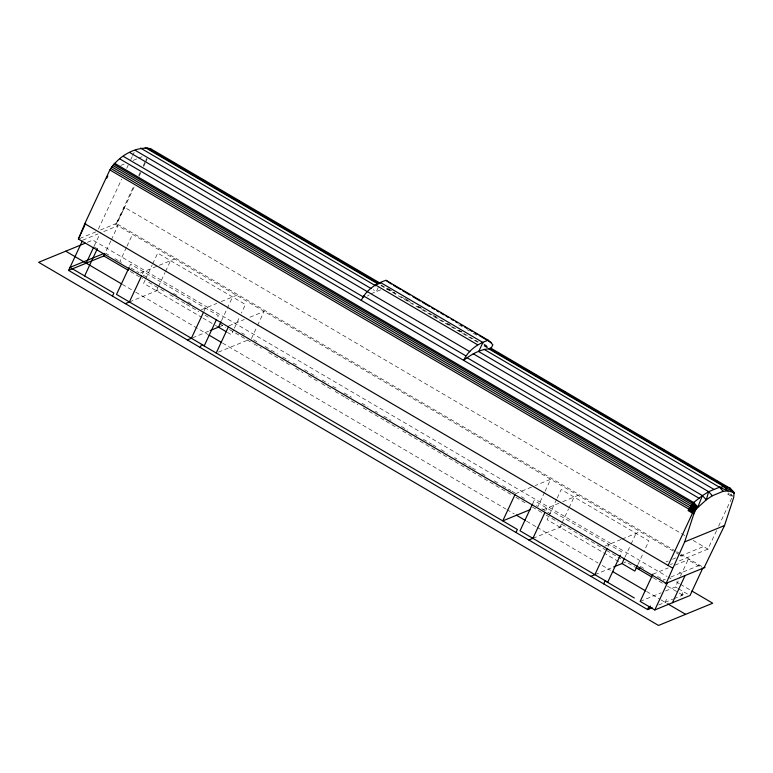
<?xml version="1.0" encoding="UTF-8"?>
<svg xmlns="http://www.w3.org/2000/svg" width="773" height="773" viewBox="0 0 773 773"><rect width="100%" height="100%" fill="white"/><g stroke="black" fill="none" stroke-linecap="round" stroke-linejoin="round"><path stroke-width="0.58" stroke-dasharray="3.87 2.9" d="M98.384 229.088L121.68 179.143M126.743 168.282L128.26 165.026M130.753 159.682L132.212 156.552M132.695 155.508L134.154 152.378M94.209 246.017L99.282 235.147M675.708 551.168L116.346 223.474L134.202 185.182M138.715 175.5L140.213 172.273M143.227 165.828L145.227 161.518M145.73 160.446L146.735 158.291M134.144 186.94L117.293 223.088L99.582 230.354M139.159 176.186L140.667 172.959M143.672 166.514L145.179 163.287M145.682 162.204L147.179 158.987M110.81 240.973L105.234 252.935L110.104 255.786M111.322 239.881L117.911 225.745L100.297 232.973M126.443 247.36L119.854 261.496L123.883 263.864M126.956 246.268L132.531 234.306M129.603 266.376L130.608 264.221L218.334 315.606L216.817 318.843M142.474 273.913L143.478 271.758M145.131 280.077L143.623 283.314L201.946 317.481M145.633 278.995L152.175 264.975M152.677 263.893L157.702 253.109L245.428 304.494L241.398 313.123M156.484 290.851L157.992 287.614M158.494 286.541L165.036 272.511M165.538 271.429L170.572 260.646M203.956 311.306L205.463 308.069M221.493 320.689L232.557 296.958M233.852 329.308L231.34 334.699L227.378 332.38M234.354 328.225L239.388 317.442M251.428 338.584L257.013 326.612M257.515 325.53L264.105 311.393L248.693 317.713M378.229 287.585L376.354 291.605L373.233 289.778M532.607 503.841L534.114 500.604L621.83 551.99L620.825 554.144M544.569 492.304L537.979 506.45L533.805 504.006M545.071 491.222L550.656 479.26L535.245 485.579M545.97 510.296L546.975 508.141M556.676 499.203L547.12 519.698L619.907 562.338M557.188 498.121L561.208 489.493L648.924 540.878L643.899 551.661M559.99 527.234L561.498 523.997M562 522.915L568.542 508.895M569.044 507.813L574.078 497.029M607.965 546.608L608.969 544.453M624.99 557.072L630.526 545.207M631.029 544.124L636.063 533.341M637.86 564.609L643.397 552.743M665.147 602.331L666.558 599.317M665.495 591.016L675.399 586.949L679.96 577.16M680.472 576.078L688.076 559.768L702.696 568.329M718.6 526.239L732.311 496.846L727.924 494.276L728.63 492.759L732.814 496.817M681.409 595.664L682.82 592.649M673.824 598.775L682.762 595.113L684.173 592.089M716.571 530.597L707.942 549.101L676.964 561.807M116.346 223.474L124.617 207.377L686.897 536.781M367.378 296.078L369.156 294.957M120.849 165.432L124.202 164.06M133.12 160.398L137.584 158.571M138.705 158.107L142.048 156.735M123.67 207.763L124.617 207.377M79.764 238.48L96.277 231.707M82.692 240.19L98.094 233.871M87.417 242.297L92.837 240.074L666.877 576.358M140.512 272.975L174.64 258.974M129.391 301.963L160.552 289.189L165.712 292.213M201.395 309.741L216.807 303.412M221.213 301.605L236.625 295.286M192.419 337.849L209.097 331.008M220.334 326.399L222.537 325.501M228.885 325.839L244.297 319.52M218.411 352.121L248.123 339.936M370.934 293.827L381.775 289.382M515.427 493.705L534.143 486.033M542.917 509.803L558.898 503.252M562.725 501.677L578.136 495.358M532.897 538.346L564.048 525.572M604.901 546.115L621.415 539.351M621.975 539.119L640.121 531.669M594.881 574.658L612.834 567.295M623.84 562.783L626.043 561.884M665.94 561.961L668.152 561.053M672.578 559.246L675.892 557.884M680.317 556.067L703.556 546.54M670.326 564.532L672.539 563.623M652.856 574.213L668.268 567.894M674.868 565.179L689.429 559.208M663.089 580.204L665.292 579.306M670.79 577.045L699.671 565.208M640.179 601.404L661.089 592.823M658.644 605.008L672.742 599.22M386.394 288.88L388.404 289.276M458.737 324.708L462.872 327.134M467.008 329.549L469.076 330.767M473.211 333.182L477.347 335.608M483.608 343.792L489.183 347.174M388.297 288.735L394.539 292.397M404.955 298.494L409.12 300.939M418.493 306.427L422.657 308.871M433.073 314.969L437.238 317.403M447.644 323.51L451.809 325.945M459.104 330.216L462.225 332.042M484.091 344.855L489.299 347.908M381.118 285.005L396.665 294.117M400.801 296.542L413.207 303.808M417.343 306.224L474.197 339.531M475.231 340.139L478.332 341.956M484.536 345.589L488.671 348.014M380.857 285.546L478.729 342.883M483.937 345.927L487.058 347.763M693.139 540.433L710.571 550.647M676.752 551.777L679.873 553.613M680.916 554.222L702.299 566.744M114.984 224.035L675.042 552.125M676.066 552.724L679.148 554.531M680.172 555.14L682.23 556.338M679.235 572.126L680.704 572.986M667.92 576.967L671.041 578.803M676.249 581.856L679.38 583.683M680.414 584.291L690.84 590.398M114.984 258.646L118.878 260.926M130.946 267.999L139.005 272.724M143.044 275.082L149.092 278.628M241.678 332.873L244.606 334.583M253.515 339.801L257.68 342.246M264.975 346.517L270.183 349.57M271.226 350.179L277.478 353.841M282.686 356.894L288.938 360.556M293.112 363.001L298.32 366.044M304.572 369.707L309.78 372.76M310.823 373.378L317.075 377.04M322.283 380.084L328.535 383.746M332.709 386.191L337.917 389.244M344.169 392.906L351.464 397.177M361.88 403.284L368.132 406.946M375.427 411.217L377.514 412.444M383.766 416.106L391.051 420.377M401.477 426.483L407.729 430.146M415.024 434.416L417.101 435.634M423.353 439.296L431.692 444.185M432.735 444.794L435.856 446.62M441.074 449.673L447.325 453.336M454.621 457.616L456.698 458.833M462.95 462.496L471.288 467.375M472.332 467.994L475.453 469.82M481.705 473.482L486.922 476.535M494.208 480.806L498.382 483.251M502.547 485.695L510.885 490.575M511.929 491.184L515.05 493.019M521.302 496.681L524.432 498.508M541.873 508.731L550.647 513.871M640.315 566.396L645.358 569.353M657.456 576.436L663.505 579.982M675.399 586.949L677.351 588.098M678.327 588.668L688.067 594.379M94.383 247.041L97.311 248.761M173.51 293.392L177.635 295.817M187.965 301.866L191.066 303.683M130.347 271.487L142.58 278.657M148.677 282.232L159.557 288.609M169.847 294.629L185.346 303.712M186.38 304.32L198.777 311.577M204.971 315.21L210.14 318.234M219.435 323.684L225.503 327.24M229.465 329.559L233.427 331.878M235.398 333.037L253.061 343.386M254.095 343.985L261.371 348.246M268.646 352.507L289.421 364.682M295.653 368.334L302.919 372.596M308.118 375.63L317.461 381.108M321.616 383.543L330.97 389.022M335.124 391.457L344.468 396.936M345.512 397.544L357.976 404.839M363.165 407.883L384.983 420.667M386.027 421.275L398.491 428.58M402.646 431.015L413.033 437.093M414.067 437.702L510.673 494.295M515.871 497.339L527.292 504.035M532.491 507.078L541.834 512.557M545.989 514.992L558.116 522.094M562.068 524.413L605.375 549.777M606.409 550.386L620.874 558.86M628.014 563.044L634.942 567.102M653.185 577.789L662.364 583.161M667.466 586.147L682.762 595.113M202.97 318.089L214.343 324.747M215.367 325.346L218.469 327.163M122.308 284.329L134.686 291.576M135.719 292.175L208.043 334.554M222.624 343.096L505.832 509.001M506.875 509.61L514.161 513.881M526.655 521.205L536.027 526.693M537.071 527.302L598.099 563.053M602.225 565.478L610.486 570.31M646.586 591.461L659.997 599.317M661.021 599.916L668.075 604.051M731.142 493.976L732.398 495.802M728.562 492.749A7.034 1.884 -59.6 0 1 727.924 494.276"/><path stroke-width="1.16" d="M704.048 567.769L724.514 525.543L733.654 497.628L734.128 492.594L729.345 487.753L724.108 486.719L719.489 487.232L708.648 491.676L706.309 499.802L696.106 509.069L693.816 513.958L684.685 541.883L666.123 583.335L78.411 239.031L84.788 223.716L109.863 169.944C117.863 156.822 135.033 146.01 150.406 148.59L380.519 283.401M488.729 348.826L490.739 349.222L492.855 344.69L488.333 340.275C478.062 343.405 468.177 350.43 463.645 360.334C470.902 354.681 479.415 349.618 488.729 348.826L733.683 492.217L729.345 487.753L734.128 492.594L727.992 490.913L723.17 491.309L712.329 495.754L708.648 491.676L702.435 495.609L697.864 506.904L693.526 502.44L114.588 163.277M78.411 239.031L84.759 225.416M106.8 178.157L107.805 176.002M652.141 607.675L647.542 609.559L68.604 270.405L82.18 241.282M86.209 263.178L93.707 247.109M84.634 275.942L97.311 248.761M68.604 270.405L103.824 255.95L104.761 253.94M112.462 296.098L113.873 293.073L70.005 267.381L104.133 253.389M129.101 267.458L116.52 294.426L204.246 345.821L216.314 319.925M129.391 301.963L141.469 276.067M191.375 338.274L203.454 312.389M200.178 347.483L201.589 344.458L517.369 529.457L515.958 532.481M220.991 321.771L218.469 327.163L226.392 331.801M216.208 353.029L228.373 326.921M361.3 300.388C365.842 290.474 375.726 283.459 385.998 280.319L488.333 340.275M514.924 494.788L502.75 520.896L530.268 509.61M532.104 504.914L520.026 530.809L607.742 582.195L620.323 555.227M532.897 538.346L544.965 512.451M594.881 574.658L606.95 548.772M603.684 583.866L605.085 580.842L634.324 597.973M624.487 558.154L621.975 563.546L634.836 571.083L637.358 565.691M638.904 569.421L639.841 567.401M652.856 574.213L640.179 601.404L654.799 609.965L690.018 595.519L702.696 568.329M712.329 495.754L706.309 499.802L702.435 495.609L692.598 503.31L688.096 510.605L693.816 513.958L688.801 509.098L109.863 169.944M647.542 609.559L648.953 606.534M668.114 565.44L692.482 513.175M648.895 609.008L650.306 605.984M654.799 609.965L667.476 582.774M672.404 602.737L685.091 575.556M85.735 223.329L84.788 223.716L672.5 568.01M85.252 243.186L38.65 262.298L658.528 625.444L712.716 603.211L691.874 591.007M125.323 303.634L129.729 301.828M187.317 339.946L191.714 338.139M210.13 330.583L219.232 326.853M528.829 540.018L533.235 538.211M590.814 576.329L595.22 574.523M613.636 566.967L622.738 563.237M684.685 541.883L724.514 525.543M665.167 583.721L705.005 567.382M484.111 349.338L719.489 487.232L727.992 490.913L724.108 486.719M688.801 509.098L694.463 512.257L690.569 505.929L111.631 166.775M391.273 284.049L385.998 280.319M393.341 285.256L400.578 289.498M402.646 290.706L409.883 294.948M412.985 296.764L420.222 301.006M422.29 302.214L429.527 306.456M431.595 307.664L434.697 309.48M436.764 310.688L438.832 311.906M440.9 313.113L444.002 314.93M446.06 316.138L448.127 317.355M451.229 319.172L453.297 320.38M455.365 321.587L457.432 322.805M460.534 324.621L462.602 325.829M464.67 327.037L466.737 328.254M469.839 330.071L471.907 331.279M475.009 333.095L477.076 334.313M479.144 335.521L486.381 339.762M488.449 340.97L491.551 342.787M380.577 282.541L482.912 342.497L478.69 351.56L714.068 489.454M490.227 347.782L729.712 488.082L734.35 493.387L729.712 488.082M173.799 163.074L175.877 164.301M183.172 168.572L185.249 169.789M202.951 180.157L205.038 181.375M222.74 191.752L225.861 193.579M227.938 194.796L230.025 196.013M237.311 200.284L239.398 201.511M257.1 211.879L259.177 213.097M276.879 223.465L280.01 225.301M282.087 226.518L284.174 227.735M301.876 238.103L303.953 239.33M326.863 252.752L328.94 253.969M336.236 258.24L338.313 259.457M356.015 269.825L358.102 271.043M375.804 281.42L378.925 283.247M509.078 359.493L511.166 360.72M528.867 371.088L531.988 372.915M534.075 374.132L536.153 375.359M553.855 385.727L555.942 386.944M563.227 391.215L565.314 392.433M583.006 402.81L586.137 404.637M588.214 405.854L590.301 407.071M608.003 417.449L610.081 418.666M627.782 429.034L630.913 430.87M642.363 437.576L644.44 438.793M662.142 449.161L664.229 450.388M681.931 460.756L685.052 462.583M687.139 463.81L689.216 465.027M706.918 475.395L709.005 476.612M716.291 480.883L718.378 482.11M147.179 147.952L379.041 283.788M490.739 349.222L726.118 487.116M145.169 147.556L378.074 284M375.156 284.773L477.501 344.719M140.551 148.068L375.533 285.73M135.13 150.291L371.156 288.561M129.709 152.513L469.868 351.676M473.269 353.783L708.648 491.676M363.416 295.856L465.752 355.802M123.496 156.455L363.677 297.161M467.056 357.715L702.435 495.609M120.076 159.074L699.014 498.227M113.66 164.156L692.598 503.31L697.004 507.813L693.526 502.44M112.645 165.345L691.584 504.498L696.106 509.069L692.598 503.31M110.684 168.34L689.622 507.494L694.463 512.257M103.824 255.95L128.308 270.299M635.937 567.682L652.161 577.189M65.744 251.186L121.274 283.72M209.087 335.163L221.58 342.478M516.248 515.098L525.611 520.596M612.554 571.518L645.552 590.852M668.075 604.051L685.622 614.322M150.406 148.59L150.89 149.662M690.569 505.929L695.236 510.586L691.584 504.498M719.489 487.232L723.17 491.309"/></g></svg>
